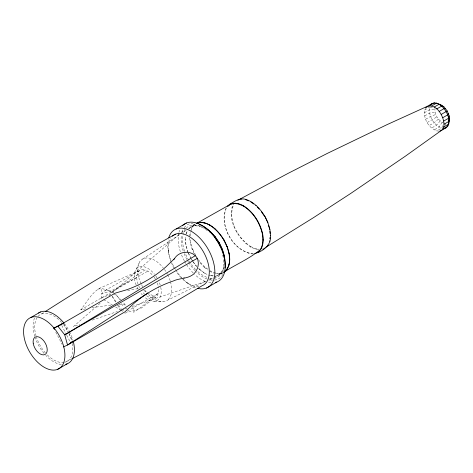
<?xml version="1.0" encoding="UTF-8"?>
<svg xmlns="http://www.w3.org/2000/svg" width="473" height="473" viewBox="0 0 473 473"><rect width="100%" height="100%" fill="white"/><g stroke="black" fill="none" stroke-linecap="round" stroke-linejoin="round"><path stroke-width="0.35" stroke-dasharray="2.37 1.77" d="M258.678 249.596L255.958 249.33L250.844 247.154L250.885 246.675C237.629 237.872 226.774 219.088 234.117 203.461M187.964 252.411L186.013 245.854L185.392 239.261L186.066 245.57L188.047 252.227M120.568 310.063L123.069 311.618L123.175 310.743A15.544 8.975 60 0 0 123.039 308.68M185.351 239.645L185.812 235.808M189.572 236.595L190.17 231.699M190.312 235.844L190.731 232.397M253.392 254.031C233.627 252.245 218.071 225.302 226.407 207.292M253.221 253.723C233.721 251.961 218.366 225.367 226.591 207.594M214.033 277.072C220.288 275.197 224.527 269.374 224.261 262.834M250.844 247.154C237.316 238.167 226.242 219.011 233.739 203.065M439.127 131.234C429.259 130.193 421.892 117.546 425.375 108.388M432.334 107.442L429.579 107.17C428.207 116.003 434.267 126.882 443.473 128.319M443.97 123.104C438.063 120.846 434.084 113.958 435.083 107.714M445.105 125.191L445.72 123.282M187.385 229.458L191.062 227.022L195.101 225.775L195.296 225.172L199.393 225.58M245.729 243.424L245.877 243.021M215.475 273.554L219.614 273.962L219.856 273.388L222.588 272.549M186.066 233.733L187.479 230.605M186.013 234.2L187.686 230.511M191.116 229.103L192.257 226.579L195.438 223.628L191.193 226.437L188.573 228.873M190.903 231.013L192.878 226.656L195.491 224.226M215.103 276.22L219.206 274.955L222.351 272.034L224.048 268.286M442.829 125.623L441.687 128.142L436.745 130.997M195.101 225.775L199.801 226.242L200.073 225.645M136.106 269.338L139.99 261.569M442.095 122.306L439.127 127.054L434.184 129.909M85.725 308.869L80.788 309.833C86.541 302.478 91.248 293.378 99.389 288.37L139.996 270.39L104.409 290.936M240.964 238.398L241.206 238.09M440.215 120.934L436.567 125.185L431.624 128.041M204.868 267.014L200.103 261.989L199.588 262.403L204.419 267.499L204.868 267.014L208.28 269.504M188.999 228.938L191.193 226.437L195.296 225.172M100.105 303.311L73.433 326.571L79.712 324.419M108.991 295.56L180.662 233.059M181.218 232.574L185.664 228.696M438.465 119.09L434.184 122.673L429.242 125.522M112.184 291.705L144.927 269.947L147.771 271.159A15.544 8.975 60 0 1 153.27 276.031M142.686 259.062L180.042 234.324M180.651 233.916L186.776 229.86M41.47 314.007L44.539 312.038M424.636 110.026L429.579 107.17M80.788 309.833L147.771 271.159M424.299 112.787L429.242 109.931L434.835 109.736M424.636 115.932L429.579 113.082L435.083 112.048M425.623 119.255L430.566 116.405L435.81 114.49M236.872 232.409L237.198 232.225M427.196 122.531L436.963 116.89M127.249 311.246L158.39 293.266L158.762 290.197A15.544 8.975 60 0 0 158.39 286.697M136.78 277.503L109.677 291.652L101.299 293.721L101.565 291.675L101.056 289.145L99.389 288.37M66.031 361.857L71.187 359.196M148.421 294.46A24.011 13.865 60 0 0 166.697 300.651L206.139 280.997M209.427 279.36L213.376 277.397M223.114 273.01L219.206 274.955L215.942 275.605M194.167 253.682L192.257 249.703L192.878 249.46L190.903 242.82L190.453 238.629M97.952 289.133C103.232 287.631 108.755 290.481 113.142 293.272M92.276 320.12L117.399 311.524M125.073 308.899L127.166 308.177M132.056 306.51L206.027 281.193M208.818 280.241L213.004 278.804M213.701 278.567L216.492 277.61M219.614 273.962L223.073 272.897M124.848 313.179L141.226 308.118L155.546 297.316L157.29 295.696L158.39 293.266L139.115 308.68L133.599 312.351L134.22 310.53L132.913 307.533L131.654 306.882M192.257 249.703L190.258 242.974L190.903 242.82M92.069 307.627L112.178 304.961M233.739 225.869L234.117 225.816M119.149 304.582L126.93 305.038M154.505 301.212L163.179 301.733M193.079 261.811L195.101 264.768L196.727 266.299M223.676 267.6L224.332 267.659M250.885 246.675L255.899 248.81L259.234 249.141M219.856 273.388L215.097 272.921L209.982 270.745M213.252 275.889L209.894 275.558L213.737 276.084M192.257 226.579L192.878 226.656M231.764 219.23L232.184 219.306M221.731 271.904L222.351 272.034M199.801 269.728L205.199 273.565L198.861 268.741M199.801 226.242L204.844 228.388M209.604 271.283L214.139 273.211M204.844 273.412L210.325 275.747M231.09 212.939L231.528 213.14M143.727 290.493L155.546 297.316A15.544 8.975 60 0 1 146.624 295.814M113.904 292.852A15.544 8.975 60 0 0 101.192 298.049L103.067 299.214M103.693 299.604L112.444 305.026M115.572 306.965L119.947 309.679M113.703 293.656L115.968 295.176L121.088 299.906M204.419 267.499L207.872 270.018M231.764 207.422L232.184 207.736M186.983 282.641L189.318 284.415M198.642 268.315L200.073 269.829M195.101 264.768L196.981 266.754M112.243 296.323L116.405 302.206M118.492 305.144L123.069 311.618M198.471 259.594L200.103 261.989M191.606 259.381L192.836 261.185M193.244 261.782L195.296 264.785M191.464 259.452L192.677 261.22M123.802 302.986L124.931 304.707M112.136 296.417L115.944 302.631M117.47 305.115L121.662 311.949M63.932 323.798L68.615 332.927M68.952 333.583L72.635 340.755M61.744 325.448L66.427 334.577M66.764 335.227L69.773 341.098M55.773 332.046L62.087 344.344M192.878 249.46L196.017 255.999M188.36 252.884L191.193 258.784M188.272 253.055L190.442 257.566M248.52 253.256L248.627 253.558M168.157 249.892L168.489 252.476M255.899 248.81L255.958 249.33M189.726 238.008L190.258 242.974M222.966 274.387A31.218 18.027 60 0 1 213.276 280.158M212.543 280.152A31.218 18.027 60 0 1 209.155 279.649M207.05 278.993A31.218 18.027 60 0 1 196.206 271.821M195.178 270.798A31.218 18.027 60 0 1 189.023 263.047M188.65 262.474A31.218 18.027 60 0 1 187.255 260.12M186.924 259.523A31.218 18.027 60 0 1 183.654 252.28M183.187 250.932A31.218 18.027 60 0 1 181.431 234.726M182.022 232.172A31.218 18.027 60 0 1 183.772 228.305M184.18 227.708A31.218 18.027 60 0 1 193.079 223.161M211.041 282.866A33.281 19.216 60 0 1 207.801 282.304M205.199 281.429A33.281 19.216 60 0 1 194.722 274.476M193.191 272.974A33.281 19.216 60 0 1 186.191 264.052M185.806 263.431A33.281 19.216 60 0 1 184.701 261.545M184.352 260.913A33.281 19.216 60 0 1 180.816 253.067M180.367 251.748A33.281 19.216 60 0 1 178.77 233.077M178.936 232.403A33.281 19.216 60 0 1 180.438 228.56M72.292 343.528A26.961 15.562 60 0 1 64.712 362.271M64.021 362.407A26.961 15.562 60 0 1 47.265 354.88M45.426 352.929A26.961 15.562 60 0 1 36.486 337.302M36.049 335.883A26.961 15.562 60 0 1 37.657 316.839M38.118 316.313A26.961 15.562 60 0 1 62.968 323.981M63.4 324.519A26.961 15.562 60 0 1 68.331 332.17M68.952 333.424A26.961 15.562 60 0 1 71.648 340.696M195.455 287.637A33.281 19.216 60 0 1 183.317 279.431M182.365 278.455A33.281 19.216 60 0 1 175.844 270.03M175.459 269.409A33.281 19.216 60 0 1 172.077 263.018M170.966 260.369A33.281 19.216 60 0 1 168.27 239.746M198.826 286.514A29.084 16.791 60 0 1 182.755 279.259M181.236 277.781A29.084 16.791 60 0 1 176.187 271.561M173.987 268.031A29.084 16.791 60 0 1 171.545 263.106M171.279 262.474A29.084 16.791 60 0 1 170.658 238.238M223.628 259.961A29.237 16.88 60 0 1 215.28 278.006M211.945 278.343A29.237 16.88 60 0 1 208.12 277.698M206.802 277.261A29.237 16.88 60 0 1 197.684 271.502M195.686 269.586A29.237 16.88 60 0 1 191.346 264.413M190.56 263.29A29.237 16.88 60 0 1 189.052 260.942M188.697 260.339A29.237 16.88 60 0 1 184.665 251.606M184.452 250.98A29.237 16.88 60 0 1 183.317 233.55M183.737 232.314A29.237 16.88 60 0 1 185.002 229.783M186.22 228.211A29.237 16.88 60 0 1 204.945 228.897M205.477 229.263A29.237 16.88 60 0 1 207.617 230.907M222.712 255.124A29.237 16.88 60 0 1 223.534 259.228M61.283 364.512A29.237 16.88 60 0 1 45.804 355.383M44.019 353.372A29.237 16.88 60 0 1 35.239 337.882M34.807 336.557A29.237 16.88 60 0 1 34.89 317.265M64.346 323.55A29.237 16.88 60 0 1 69.247 331.076M69.566 331.685A29.237 16.88 60 0 1 73.102 340.696M144.927 294.472A15.544 8.975 60 0 1 142.272 291.67M139.665 287.75A15.544 8.975 60 0 1 138.252 284.705M138.021 284.09A15.544 8.975 60 0 1 144.927 269.947M154.074 277.089A15.544 8.975 60 0 1 155.546 279.366M157.29 283.002A15.544 8.975 60 0 1 158.254 286.094M170.469 281.731A24.011 13.865 60 0 1 166.697 300.651M146.204 291.936A24.011 13.865 60 0 1 144.555 289.73M142.686 286.786A24.011 13.865 60 0 1 141.374 284.332M141.072 283.699A24.011 13.865 60 0 1 142.006 259.5A24.011 13.865 60 0 1 163.179 267.783M164.427 269.415A24.011 13.865 60 0 1 165.982 271.733M166.697 272.927A24.011 13.865 60 0 1 167.371 274.139M167.696 274.76A24.011 13.865 60 0 1 170.28 281.092M160.779 287.336A19.05 10.997 60 0 1 144.283 296.861M142.385 294.998A19.05 10.997 60 0 1 141.037 293.431M138.246 289.352A19.05 10.997 60 0 1 136.934 286.827M136.106 284.894A19.05 10.997 60 0 1 138.246 267.357A19.05 10.997 60 0 1 154.505 274.269M155.771 275.954A19.05 10.997 60 0 1 157.296 278.355M159.436 282.813A19.05 10.997 60 0 1 160.312 285.408M101.192 298.049A67.568 11.571 -5.9 0 1 110.233 294.785M127.609 290.546A67.568 11.571 -5.9 0 1 139.245 288.459M115.944 294.638A15.544 8.975 60 0 1 119.959 299.912M121.703 303.548A15.544 8.975 60 0 1 122.803 307.243"/><path stroke-width="0.71" d="M237.818 200.262L287.986 173.42L327.316 153.406L386.979 124.671L427.196 106.384L432.139 103.534L434.184 102.901L436.567 103.138L442.095 105.55L443.97 106.916L447.227 110.966L449.102 115.802L449.35 118.114L448.676 124.103L447.689 126.291L446.116 127.745L441.173 130.601L405.231 156.279L350.517 193.587L313.522 217.639L265.791 247.296M449.35 118.114L448.676 124.103L443.733 126.959L442.746 129.141L441.173 130.601L439.807 131.021M196.129 223.416C207.954 219.306 218.355 230.783 223.948 239.87C229.056 249.271 233.845 264.206 223.948 272.129C235.891 264.383 249.478 258.802 260.357 249.602C263.307 244.807 263.225 239.013 262.308 233.644C259.701 222.576 253.185 212.211 243.477 206.086L243.512 205.767C238.699 203.035 231.486 201.522 227.454 206.323M223.764 272.685C228.27 269.77 229.405 264.324 229.736 259.34M254.752 253.611C263.313 251.677 264.105 240.792 262.592 233.686C259.955 222.476 253.351 211.975 243.512 205.767M269.841 238.877L270 237.523M257.259 252.476L257.483 252.771C264.661 249.91 271.266 244.151 270.597 235.749C270.379 228.861 268.096 222.28 264.809 216.279C260.321 208.942 254.137 202.072 245.729 199.358C239.71 197.56 234.437 201.468 229.547 204.383L229.689 204.72L228.14 206.157M443.733 126.959C445.85 118.274 435.402 100.347 425.623 107.844M447.884 124.99L447.689 126.291L442.746 129.141M255.899 205.613L255.958 205.264M449.102 115.802L448.676 118.197L449.013 121.348L444.07 124.198M228.944 265.312L229.062 264.856M226.945 269.734L227.087 269.214M229.63 259.718L229.062 253.049M63.412 346.934L67.533 345.012L147.351 293.461A178.912 145.548 68.4 0 1 173.213 281.021C179.787 277.888 187.941 279.017 193.617 274.098C197.82 270.154 199.63 263.698 197.271 258.311C192.458 249.655 178.735 250.613 174.247 259.068L173.839 259.305M448.617 121.212L449.102 120.142M448.38 113.366L447.689 114.874L442.746 117.73M228.944 253.339L227.087 246.409M209.894 232.066L210.325 231.563L205.767 228.24M174.377 258.766L165.94 266.849A178.847 145.495 68.4 0 1 126.238 289.914L115.276 293.118L57.901 326.24L53.78 328.161L54.442 329.456M430.566 104.988L432.139 103.534M214.594 237.032L215.103 236.606L210.325 231.563M45.148 311.648C87.688 284.338 131.187 258.518 175.489 234.188M195.26 255.698L64.736 334.831L67.533 345.012L124.907 311.89L133.392 303.861A178.427 145.152 68.4 0 1 147.351 293.461M176.169 228.962L186.516 222.99M30.934 317.466L40.436 311.979M429.242 105.751L434.184 102.901L435.408 103.38M431.624 105.987L436.567 103.138L442.095 105.55M434.184 107.075L439.127 104.226C444.052 107.33 447.357 112.586 448.676 118.197L443.733 121.053M436.745 108.944L441.687 106.088L443.97 106.916M439.127 111.462L444.07 108.607L445.72 108.766M220.489 246.811L218.632 242.939L219.206 242.608L215.103 236.606M204.419 222.824C212.939 225.574 219.212 232.539 223.764 239.977L223.948 239.87M267.949 222.818L264.809 216.279M441.173 114.454L447.227 110.966M197.271 258.311L64.736 334.831L57.901 326.24L63.518 323M57.564 369.366A29.237 16.88 60 0 0 51.285 325.034A29.237 16.88 60 0 0 23.892 335.854A29.237 16.88 60 0 0 57.564 369.366L67.065 363.885M206.488 288.039L216.835 282.068M196.644 223.386L229.689 204.72L233.727 203.473L238.427 203.94L243.477 206.086M53.78 328.161L63.595 323.148M71.831 358.865C116.027 336.001 159.431 311.601 201.983 285.81A29.084 16.791 60 0 0 202.929 251.009A29.084 16.791 60 0 0 172.397 236.145M70.442 342.405L72.966 341.405L73.155 341.772M221.731 249.389L222.351 249.165L224.332 255.822L224.781 260.026M444.75 128.165L446.116 127.745M196.697 223.534L199.423 222.688M262.763 249.17L264.809 248.538L264.578 248.035M223.676 255.946L224.332 255.822M439.05 104.634L440.215 104.746M204.868 222.949L199.588 222.345M214.783 228.808L215.097 228.855M183.879 277.84L184.192 277.893M209.604 225.03L209.982 225.124M269.923 229.458L268.428 225.426M246.504 200.097L248.384 200.895M262.97 239.852L263.266 239.982M270.249 235.495L270.597 235.749M250.885 201.959L253.67 203.993M257.3 207.097L259.169 209.066M269.592 240.905L269.923 241.265M261.368 211.721L264.578 216.415M215.404 238.215L218.632 242.939M267.659 245.18L267.949 245.623M240.964 198.891L241.206 199.364M223.764 239.977L226.945 246.604M219.206 242.608L222.351 249.165M245.729 199.358L245.877 199.831M233.638 203.118L233.727 203.473M269.811 231.386L270.03 233.443M238.404 203.591L238.427 203.94M168.772 237.724A33.281 19.216 60 0 1 208.185 249.271A33.281 19.216 60 0 1 197.454 288.276M182.377 225.834A33.281 19.216 60 0 1 218.106 242.548A33.281 19.216 60 0 1 215.629 282.464M73.285 341.394A29.237 16.88 60 0 1 65.853 364.275M38.484 313.02A29.237 16.88 60 0 1 63.92 323.012M199.304 224.332A31.218 18.027 60 0 1 225.024 267.919M224.332 271.153A31.218 18.027 60 0 1 223.936 272.324M33.216 343.197A9.974 5.759 60 0 0 44.704 354.632A9.974 5.759 60 0 0 42.564 339.502A9.974 5.759 60 0 0 33.216 343.197"/></g></svg>
